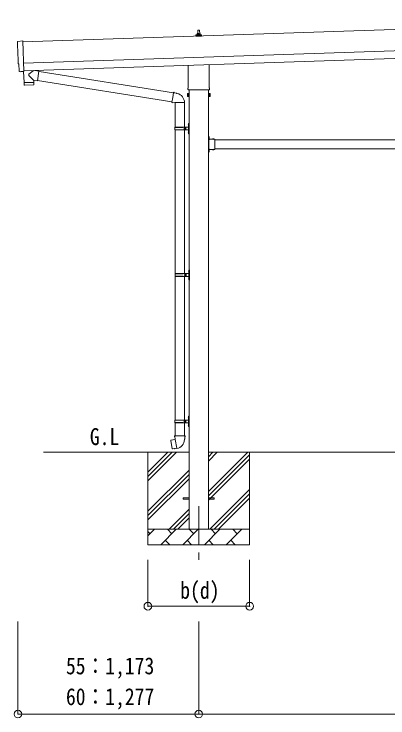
# Model space of a CAD drawing. Units: millimetres at full size, sheet at 1:50; details may follow other scales. Extents: x -14053 to 14053, y -9700 to 9700.
# Drawn here: x 3594 to 6018, y 1705 to 6273 of the extents above; entities that cross this region are included whole.
import ezdxf
from ezdxf.enums import TextEntityAlignment as Align

# ---------------------------------------------------------------- set-up
doc = ezdxf.new("R2010")
doc.units = ezdxf.units.MM
doc.header["$LTSCALE"] = 50
doc.header["$PDMODE"] = 32
doc.header["$PDSIZE"] = 50
doc.linetypes.add('CHAIN1', pattern=[8, 5, -1, 1, -1])
doc.linetypes.add('USER8', pattern=[4, 3, -1])
for name, color, linetype, lineweight in [('0-2_建具', 4, 'Continuous', 9), ('0-3_階段', 7, 'CHAIN1', 9), ('0-4_設備', 7, 'Continuous', 9), ('0-7_ハッチ', 7, 'Continuous', 9), ('0-8_外構', 6, 'Continuous', 9), ('0-9_敷地', 7, 'Continuous', 9)]:
    doc.layers.add(name, color=color, linetype=linetype, lineweight=lineweight)
doc.styles.add('ＭＳ ゴシック', font='')
doc.styles.get('ＭＳ ゴシック').set_extended_font_data('MS Gothic')

msp = doc.modelspace()

# ---------------------------------------------------------------- linework, layer by layer
at = {"layer": '0-2_建具'}
for p, q in [((9032.91, 6272.51), (3649.9, 6093.08)), ((4785.55, 6143.69), (4786.27, 6167.22)), ((4787.27, 6168.19), (4795.82, 6168.19)), ((4796.82, 6167.22), (4797.55, 6143.69)), ((3654.56, 5953.16), (9037.57, 6132.59)), ((4773.3, 6128.19), (4773.3, 6135.91)), ((4809.8, 6128.19), (4773.3, 6128.19)), ((4773.68, 6136.69), (4809.41, 6136.69)), ((4774.06, 6136.88), (4780.78, 6138.51)), ((4781.16, 6138.69), (4801.93, 6138.69)), ((4781.55, 6139.48), (4781.55, 6143.69)), ((4782.55, 6143.69), (4800.55, 6143.69)), ((4801.55, 6139.48), (4801.55, 6143.69)), ((4809.03, 6136.88), (4802.31, 6138.51)), ((4809.8, 6128.19), (4809.8, 6135.91)), ((3656.23, 5903.19), (9039.24, 6082.62)), ((4723.25, 5794.2), (4723.25, 5938.65)), ((4859.85, 5943.21), (4859.85, 5794.2)), ((3636.73, 5898.76), (3629.81, 5898.9)), ((3656.32, 5900.42), (3656.36, 5899.42)), ((4717.55, 5755.93), (4718.3, 5757.25)), ((4717.55, 5755.93), (4717.55, 5738.93)), ((4721.55, 5785.43), (4721.55, 5790.93)), ((4859.48, 5781.93), (4723.61, 5781.93)), ((4729.05, 5781.93), (4729.05, 2929.43)), ((4854.05, 2929.43), (4854.05, 5781.93)), ((4861.55, 5790.93), (4861.55, 5785.43)), ((4865.55, 5755.93), (4864.79, 5757.25)), ((4865.55, 5755.93), (4865.55, 5738.93)), ((4717.55, 5738.93), (4718.3, 5737.62)), ((4724.55, 5752.34), (4718.3, 5752.34)), ((4724.55, 5742.52), (4718.3, 5742.52)), ((4724.55, 5737.62), (4718.3, 5737.62)), ((4727.05, 5738.23), (4724.55, 5738.23)), ((4856.05, 5738.23), (4858.55, 5738.23)), ((4858.55, 5752.34), (4864.79, 5752.34)), ((4858.55, 5742.52), (4864.79, 5742.52)), ((4858.55, 5737.62), (4864.79, 5737.62)), ((4865.55, 5738.93), (4864.79, 5737.62)), ((4856.05, 5480.43), (4854.05, 5480.43)), ((4854.05, 5480.43), (4854.05, 5460.43)), ((4854.05, 5473.43), (4856.05, 5473.43)), ((4854.05, 5467.43), (4856.05, 5467.43)), ((4856.05, 5480.43), (4856.05, 5460.43)), ((4856.55, 5476.33), (4856.05, 5476.33)), ((4856.05, 5476.33), (4856.05, 5464.53)), ((4896.05, 5460.43), (4856.05, 5460.43)), ((4856.05, 5456.43), (4856.05, 5398.43)), ((4892.95, 5460.43), (4881.15, 5460.43)), ((4892.95, 5460.94), (4892.95, 5460.43)), ((4896.05, 5460.43), (4896.05, 5394.43)), ((4896.05, 5457.43), (7787.05, 5457.43)), ((4854.05, 5394.43), (4854.05, 5374.43)), ((4860.05, 5397.43), (4854.55, 5397.43)), ((4856.05, 5396.43), (4860.05, 5396.43)), ((4856.05, 5394.43), (4856.05, 5374.43)), ((4896.05, 5394.43), (4856.05, 5394.43)), ((4856.55, 5390.33), (4856.05, 5390.33)), ((4856.05, 5390.33), (4856.05, 5378.53)), ((4892.95, 5394.43), (4881.15, 5394.43)), ((4892.95, 5393.92), (4892.95, 5394.43)), ((4896.05, 5397.43), (7787.05, 5397.43)), ((4854.05, 5387.43), (4856.05, 5387.43)), ((4854.05, 5381.43), (4856.05, 5381.43)), ((4856.05, 5374.43), (4854.05, 5374.43)), ((4691.55, 3133.93), (4729.05, 3133.93)), ((4691.55, 3124.93), (4691.55, 3133.93)), ((4691.55, 3124.93), (4729.05, 3124.93)), ((4854.05, 3133.93), (4891.55, 3133.93)), ((4854.05, 3124.93), (4891.55, 3124.93)), ((4891.55, 3124.93), (4891.55, 3133.93))]:
    msp.add_line(p, q, dxfattribs=at)
for points in [[(3618.23, 6095.46), (3649.73, 6098.16), (3656.32, 5900.42)], [(3626.87, 5901.79), (3625.3, 5948.79), (3624.7, 5948.77)], [(3637.47, 5899.06), (3638.11, 5899.72), (3656.36, 5899.42)], [(4724.55, 5737.62), (4724.55, 5757.25), (4718.3, 5757.25)], [(4724.55, 5738.23), (4724.55, 5756.63), (4727.05, 5756.63)], [(4858.55, 5738.23), (4858.55, 5756.63), (4856.05, 5756.63)], [(4858.55, 5737.62), (4858.55, 5757.25), (4864.79, 5757.25)], [(4860.05, 5457.43), (4854.55, 5457.43), (4854.55, 5397.43)], [(4856.55, 5476.33), (4856.55, 5464.53), (4856.05, 5464.53)], [(4856.05, 5456.43), (4860.05, 5456.43), (4860.05, 5458.43), (4856.05, 5458.43)], [(4892.95, 5460.94), (4881.15, 5460.94), (4881.15, 5460.43)], [(4856.05, 5398.43), (4860.05, 5398.43), (4860.05, 5396.43)], [(4856.55, 5390.33), (4856.55, 5378.53), (4856.05, 5378.53)], [(4892.95, 5393.92), (4881.15, 5393.92), (4881.15, 5394.43)]]:
    msp.add_lwpolyline(points, dxfattribs=at)
for points in [[(4727.05, 5736.93), (4727.05, 5757.93), (4729.05, 5757.93), (4729.05, 5736.93)], [(4856.05, 5736.93), (4856.05, 5757.93), (4854.05, 5757.93), (4854.05, 5736.93)]]:
    msp.add_lwpolyline(points, close=True, dxfattribs=at)
at = {"layer": '0-2_建具', "linetype": 'USER8'}
for points in [[(4858.66, 5472.93), (4855.88, 5471.58), (4855.27, 5470.43)], [(4858.66, 5467.93), (4855.88, 5469.29), (4855.27, 5470.43)], [(4884.55, 5463.04), (4885.9, 5460.27), (4887.05, 5459.66)], [(4889.55, 5463.04), (4888.19, 5460.27), (4887.05, 5459.66)], [(4884.55, 5391.82), (4885.9, 5394.6), (4887.05, 5395.21)], [(4889.55, 5391.82), (4888.19, 5394.6), (4887.05, 5395.21)], [(4858.66, 5386.93), (4855.88, 5385.58), (4855.27, 5384.43)], [(4858.66, 5381.93), (4855.88, 5383.29), (4855.27, 5384.43)]]:
    msp.add_lwpolyline(points, dxfattribs=at)
at = {"layer": '0-2_建具'}
for centre, radius, start, end in [((4787.27, 6167.19), 1, 90, 178.60509), ((4795.82, 6167.19), 1, 1.39491, 90), ((4774.3, 6135.91), 1, 103.62699, 180), ((4780.55, 6139.48), 1, 283.62699, 0), ((4785.63, 6143.06), 4.13, 90, 171.17633), ((4782.55, 6142.69), 1, 90, 180), ((4794.88, 6143.69), 4.83, 133.60282, 180), ((4788.21, 6143.69), 4.83, 0, 46.39718), ((4797.46, 6143.06), 4.13, 8.82367, 90), ((4800.55, 6142.69), 1, 0, 90), ((4802.55, 6139.48), 1, 180, 256.37301), ((4808.8, 6135.91), 1, 0, 76.37301), ((4721.89, 5754.79), 4.34, 145.61575, 214.38425), ((4725.55, 5790.93), 4, 125.09963, 180), ((4725.55, 5785.43), 4, 180, 194.47751), ((4725.55, 5785.43), 4, 194.47751, 241.04498), ((4857.55, 5785.43), 4, 298.95502, 345.52249), ((4857.55, 5790.93), 4, 0, 54.90037), ((4857.55, 5785.43), 4, 345.52249, 0), ((4861.2, 5754.79), 4.34, 325.61575, 34.38425), ((4733.79, 5747.43), 16.24, 162.41205, 197.58795), ((4721.89, 5740.07), 4.34, 145.61575, 214.38425), ((4849.3, 5747.43), 16.24, 342.41205, 17.58795), ((4861.2, 5740.07), 4.34, 325.61575, 34.38425), ((4856.05, 5460.43), 2, 180, 270), ((4850.81, 5470.43), 8.23, 314.2189, 45.7811), ((4887.05, 5455.2), 8.23, 44.2189, 135.7811), ((4856.05, 5394.43), 2, 90, 180), ((4850.81, 5384.43), 8.23, 314.2189, 45.7811), ((4887.05, 5399.66), 8.23, 224.2189, 315.7811)]:
    msp.add_arc(centre, radius, start, end, dxfattribs=at)
for centre, major_axis, ratio, start_param, end_param in [((3618.49, 6092.47), (-3, -0.1), 0.99863, 4.7647489, 6.2979817), ((-1142.38, 5863.31), (4760.73, 158.69), 0.99863, 6.2686928, 6.2979817), ((3624.56, 5953.17), (-4.4, -0.15), 0.99863, 6.2686928, 7.8539816), ((3629.87, 5901.9), (-2.11, -2.14), 0.9974, 5.5252311, 7.0411395), ((3636.76, 5899.76), (-0.704, -0.714), 0.9974, 0.7579542, 1.5707963)]:
    msp.add_ellipse(centre, major_axis=major_axis, ratio=ratio, start_param=start_param, end_param=end_param, dxfattribs=at)
at = {"layer": '0-3_階段'}
msp.add_line((4791.55, 3079.43), (4791.55, 2730.43), dxfattribs=at)
at = {"layer": '0-4_設備'}
for p, q in [((4729.05, 3429.43), (3784.89, 3429.43)), ((4461.55, 3429.43), (4461.55, 2829.43)), ((4461.55, 3244.38), (4646.6, 3429.43)), ((4461.55, 3272.67), (4618.31, 3429.43)), ((4461.55, 3300.95), (4590.03, 3429.43)), ((7829.05, 3429.43), (4854.05, 3429.43)), ((4854.05, 3174.33), (5109.14, 3429.43)), ((4854.05, 3372.32), (4911.15, 3429.43)), ((4854.05, 3400.61), (4882.87, 3429.43)), ((5121.55, 3429.43), (5121.55, 2829.43)), ((4854.05, 3146.05), (5121.55, 3413.55)), ((4854.05, 3117.76), (5121.55, 3385.26)), ((4461.55, 3046.39), (4729.05, 3313.89)), ((4461.55, 3018.11), (4729.05, 3285.61)), ((4461.55, 2989.82), (4729.05, 3257.32)), ((4863.7, 2929.43), (5121.55, 3187.28)), ((4891.99, 2929.43), (5121.55, 3158.99)), ((4920.27, 2929.43), (5121.55, 3130.71)), ((4599.14, 2929.43), (4729.05, 3059.33)), ((4627.43, 2929.43), (4729.05, 3031.05)), ((4655.71, 2929.43), (4729.05, 3002.76)), ((4461.55, 2929.43), (5121.55, 2929.43)), ((4461.55, 2886.54), (4504.44, 2929.43)), ((4545.86, 2829.43), (4645.86, 2929.43)), ((4617.31, 2900.88), (4588.75, 2929.43)), ((4687.28, 2829.43), (4787.28, 2929.43)), ((4758.73, 2900.88), (4730.17, 2929.43)), ((4828.7, 2829.43), (4928.7, 2929.43)), ((4900.15, 2900.88), (4871.6, 2929.43)), ((4970.12, 2829.43), (5070.12, 2929.43)), ((5041.57, 2900.88), (5013.02, 2929.43)), ((5118.26, 2929.43), (5121.55, 2932.72)), ((4475.89, 2900.88), (4461.55, 2915.22)), ((4574.41, 2857.99), (4602.97, 2829.43)), ((4715.83, 2857.99), (4744.39, 2829.43)), ((4857.26, 2857.99), (4885.81, 2829.43)), ((4998.68, 2857.99), (5027.23, 2829.43)), ((5121.55, 2829.43), (4461.55, 2829.43))]:
    msp.add_line(p, q, dxfattribs=at)
at = {"layer": '0-8_外構'}
for p, q in [((4461.55, 2430.43), (4461.55, 2730.43)), ((5121.55, 2430.43), (5121.55, 2730.43)), ((4461.55, 2430.43), (5121.55, 2430.43)), ((3618.9, 1730.43), (3618.9, 2330.43)), ((4791.55, 1730.43), (4791.55, 2330.43))]:
    msp.add_line(p, q, dxfattribs=at)
msp.add_lwpolyline([(3618.9, 1730.43), (4791.55, 1730.43), (7891.55, 1730.43), (9068.57, 1730.43)], dxfattribs=at)
for p in [(4461.55, 2430.43), (5121.55, 2430.43), (3618.9, 1730.43), (4791.55, 1730.43)]:
    msp.add_point(p, dxfattribs=at)
at = {"layer": '0-9_敷地'}
for p, q in [((3717.65, 5905.23), (3690.43, 5882.2)), ((3755.34, 5901.94), (3729.42, 5905.63)), ((3755.34, 5901.94), (3746.37, 5838.88)), ((3755.57, 5900.03), (4627.68, 5761.18)), ((3721.89, 5842.36), (3690.4, 5874.87)), ((3658.36, 5827.21), (3659.02, 5814.18)), ((3719.63, 5813.25), (3662.12, 5811.33)), ((3662.83, 5828.36), (3662.88, 5827.36)), ((3717.8, 5830.2), (3717.81, 5829.2)), ((3721.89, 5842.36), (3746.37, 5838.88)), ((3721.89, 5842.36), (3722.29, 5830.35)), ((3746.14, 5840.78), (4617.25, 5702.09)), ((4628, 5763), (4622.46, 5731.63)), ((4628, 5763), (4629.14, 5764.98)), ((4629.14, 5764.98), (4632.7, 5764.35)), ((4632.7, 5764.35), (4633.12, 5762.01)), ((4647.63, 5759.18), (4649.32, 5757.55)), ((4649.32, 5757.55), (4651.43, 5757.1)), ((4616.93, 5700.27), (4622.46, 5731.63)), ((4616.93, 5700.27), (4617.33, 5698.02)), ((4616.93, 5700.27), (4622.09, 5699.45)), ((4617.33, 5698.02), (4620.89, 5697.39)), ((4620.89, 5697.39), (4622.09, 5699.45)), ((4622.09, 5699.45), (4636.69, 5697.14)), ((4636.69, 5697.14), (4638.9, 5698.12)), ((4699.19, 5697.73), (4638.01, 5697.73)), ((4639.05, 5697.73), (4639.05, 5538.43)), ((4699.05, 5697.73), (4699.05, 5538.43)), ((4636.05, 5536.43), (4686.38, 5536.43)), ((4637.05, 5538.43), (4723.05, 5538.43)), ((4637.05, 5538.43), (4637.05, 5536.43)), ((4696.05, 5538.43), (4696.05, 5533.93)), ((4696.05, 5533.93), (4698.05, 5533.93)), ((4698.05, 5533.93), (4698.05, 5529.43)), ((4698.05, 5524.93), (4698.05, 5529.43)), ((4704.05, 5538.43), (4704.05, 5529.43)), ((4704.05, 5533.93), (4707.05, 5533.93)), ((4704.05, 5520.43), (4704.05, 5529.43)), ((4707.05, 5533.93), (4707.05, 5529.43)), ((4707.05, 5524.93), (4707.05, 5529.43)), ((4722.74, 5555.58), (4724.79, 5554.58)), ((4724.01, 5557.58), (4724.65, 5557.58)), ((4724.01, 5557.58), (4724.01, 5549.28)), ((4724.01, 5549.28), (4724.65, 5549.28)), ((4724.65, 5557.58), (4724.65, 5549.28)), ((4724.65, 5557.58), (4725.05, 5557.18)), ((4724.65, 5549.28), (4725.05, 5549.68)), ((4724.79, 5554.58), (4725.4, 5553.43)), ((4725.05, 5561.43), (4728.05, 5562.93)), ((4725.05, 5561.43), (4725.05, 5529.43)), ((4725.05, 5557.18), (4725.05, 5549.68)), ((4725.05, 5497.43), (4725.05, 5529.43)), ((4728.05, 5562.93), (4728.05, 5529.43)), ((4728.05, 5562.93), (4729.05, 5562.93)), ((4728.05, 5495.93), (4728.05, 5529.43)), ((4729.05, 5562.93), (4729.05, 5529.43)), ((4729.05, 5495.93), (4729.05, 5529.43)), ((4636.05, 5522.43), (4686.38, 5522.43)), ((4637.05, 5520.43), (4637.05, 5522.43)), ((4637.05, 5520.43), (4723.05, 5520.43)), ((4639.05, 5520.43), (4639.05, 4588.43)), ((4696.05, 5520.43), (4696.05, 5524.93)), ((4696.05, 5524.93), (4698.05, 5524.93)), ((4699.05, 5520.43), (4699.05, 4588.43)), ((4704.05, 5524.93), (4707.05, 5524.93)), ((4722.74, 5507.58), (4724.79, 5506.58)), ((4724.01, 5509.58), (4724.65, 5509.58)), ((4724.01, 5509.58), (4724.01, 5501.28)), ((4724.01, 5501.28), (4724.65, 5501.28)), ((4724.65, 5509.58), (4724.65, 5501.28)), ((4724.65, 5509.58), (4725.05, 5509.18)), ((4724.65, 5501.28), (4725.05, 5501.68)), ((4724.79, 5506.58), (4725.4, 5505.43)), ((4725.05, 5509.18), (4725.05, 5501.68)), ((4725.05, 5497.43), (4728.05, 5495.93)), ((4728.05, 5495.93), (4729.05, 5495.93)), ((4727.55, 4611.43), (4730.55, 4612.93)), ((4730.55, 4612.93), (4730.55, 4579.43)), ((4730.55, 4612.93), (4731.55, 4612.93)), ((4731.55, 4612.93), (4731.55, 4579.43)), ((4638.55, 4586.43), (4688.88, 4586.43)), ((4638.55, 4572.43), (4688.88, 4572.43)), ((4639.05, 4570.44), (4639.05, 3638.43)), ((4639.55, 4588.43), (4725.55, 4588.43)), ((4639.55, 4588.43), (4639.55, 4586.43)), ((4639.55, 4570.43), (4639.55, 4572.43)), ((4639.55, 4570.43), (4725.55, 4570.43)), ((4698.55, 4588.43), (4698.55, 4583.93)), ((4698.55, 4583.93), (4700.55, 4583.93)), ((4698.55, 4570.43), (4698.55, 4574.93)), ((4698.55, 4574.93), (4700.55, 4574.93)), ((4699.05, 4570.44), (4699.05, 3638.43)), ((4700.55, 4583.93), (4700.55, 4579.43)), ((4700.55, 4574.93), (4700.55, 4579.43)), ((4706.55, 4588.43), (4706.55, 4579.43)), ((4706.55, 4583.93), (4709.55, 4583.93)), ((4706.55, 4570.43), (4706.55, 4579.43)), ((4706.55, 4574.93), (4709.55, 4574.93)), ((4709.55, 4583.93), (4709.55, 4579.43)), ((4709.55, 4574.93), (4709.55, 4579.43)), ((4725.24, 4605.58), (4727.29, 4604.58)), ((4726.51, 4607.58), (4727.15, 4607.58)), ((4726.51, 4607.58), (4726.51, 4599.28)), ((4726.51, 4599.28), (4727.15, 4599.28)), ((4727.15, 4607.58), (4727.15, 4599.28)), ((4727.15, 4607.58), (4727.55, 4607.18)), ((4727.15, 4599.28), (4727.55, 4599.68)), ((4727.29, 4604.58), (4727.9, 4603.43)), ((4727.55, 4611.43), (4727.55, 4579.43)), ((4727.55, 4607.18), (4727.55, 4599.68)), ((4727.55, 4547.43), (4727.55, 4579.43)), ((4730.55, 4545.93), (4730.55, 4579.43)), ((4731.55, 4545.93), (4731.55, 4579.43)), ((4725.24, 4557.58), (4727.29, 4556.58)), ((4726.51, 4559.58), (4727.15, 4559.58)), ((4726.51, 4559.58), (4726.51, 4551.28)), ((4726.51, 4551.28), (4727.15, 4551.28)), ((4727.15, 4559.58), (4727.15, 4551.28)), ((4727.15, 4559.58), (4727.55, 4559.18)), ((4727.15, 4551.28), (4727.55, 4551.68)), ((4727.29, 4556.58), (4727.9, 4555.43)), ((4727.55, 4559.18), (4727.55, 4551.68)), ((4727.55, 4547.43), (4730.55, 4545.93)), ((4730.55, 4545.93), (4731.55, 4545.93)), ((4722.74, 3655.58), (4724.79, 3654.58)), ((4724.01, 3657.58), (4724.65, 3657.58)), ((4724.01, 3657.58), (4724.01, 3649.28)), ((4724.65, 3657.58), (4724.65, 3649.28)), ((4724.65, 3657.58), (4725.05, 3657.18)), ((4724.79, 3654.58), (4725.4, 3653.43)), ((4725.05, 3661.43), (4728.05, 3662.93)), ((4725.05, 3661.43), (4725.05, 3629.43)), ((4725.05, 3657.18), (4725.05, 3649.68)), ((4728.05, 3662.93), (4728.05, 3629.43)), ((4728.05, 3662.93), (4729.05, 3662.93)), ((4729.05, 3662.93), (4729.05, 3629.43)), ((4636.05, 3636.43), (4686.38, 3636.43)), ((4636.05, 3622.43), (4686.38, 3622.43)), ((4637.05, 3638.43), (4723.05, 3638.43)), ((4637.05, 3638.43), (4637.05, 3636.43)), ((4637.05, 3620.43), (4637.05, 3622.43)), ((4637.05, 3620.43), (4723.05, 3620.43)), ((4639.05, 3620.43), (4639.05, 3535.51)), ((4696.05, 3638.43), (4696.05, 3633.93)), ((4696.05, 3633.93), (4698.05, 3633.93)), ((4696.05, 3620.43), (4696.05, 3624.93)), ((4696.05, 3624.93), (4698.05, 3624.93)), ((4698.05, 3633.93), (4698.05, 3629.43)), ((4698.05, 3624.93), (4698.05, 3629.43)), ((4699.05, 3620.43), (4699.05, 3535.51)), ((4704.05, 3638.43), (4704.05, 3629.43)), ((4704.05, 3633.93), (4707.05, 3633.93)), ((4704.05, 3620.43), (4704.05, 3629.43)), ((4704.05, 3624.93), (4707.05, 3624.93)), ((4707.05, 3633.93), (4707.05, 3629.43)), ((4707.05, 3624.93), (4707.05, 3629.43)), ((4724.01, 3649.28), (4724.65, 3649.28)), ((4724.01, 3609.58), (4724.65, 3609.58)), ((4724.01, 3609.58), (4724.01, 3601.28)), ((4724.65, 3649.28), (4725.05, 3649.68)), ((4724.65, 3609.58), (4724.65, 3601.28)), ((4724.65, 3609.58), (4725.05, 3609.18)), ((4725.05, 3597.43), (4725.05, 3629.43)), ((4725.05, 3609.18), (4725.05, 3601.68)), ((4728.05, 3595.93), (4728.05, 3629.43)), ((4729.05, 3595.93), (4729.05, 3629.43)), ((4722.74, 3607.58), (4724.79, 3606.58)), ((4724.01, 3601.28), (4724.65, 3601.28)), ((4724.65, 3601.28), (4725.05, 3601.68)), ((4724.79, 3606.58), (4725.4, 3605.43)), ((4725.05, 3597.43), (4728.05, 3595.93)), ((4728.05, 3595.93), (4729.05, 3595.93)), ((4637.2, 3535.51), (4635.05, 3534.72)), ((4635.05, 3534.72), (4635.05, 3531.11)), ((4635.05, 3531.11), (4637.29, 3530.29)), ((4637.2, 3535.51), (4669.05, 3535.51)), ((4637.2, 3535.51), (4637.29, 3530.29)), ((4637.29, 3530.29), (4637.54, 3515.51)), ((4700.9, 3535.51), (4669.05, 3535.51)), ((4703.05, 3531.11), (4700.8, 3530.29)), ((4700.9, 3535.51), (4703.05, 3534.72)), ((4703.05, 3534.72), (4703.05, 3531.11)), ((4610.59, 3507.05), (4609.78, 3505.88)), ((4609.78, 3505.88), (4619.4, 3451.33)), ((4638.45, 3512.3), (4610.59, 3507.05)), ((4623.33, 3509.66), (4623.12, 3509.41)), ((4637.54, 3515.51), (4638.9, 3513.51)), ((4648.81, 3455.01), (4638.67, 3512.48)), ((4638.7, 3513.3), (4638.7, 3512.6)), ((4638.9, 3513.51), (4638.86, 3513.5)), ((4699.23, 3513.56), (4699.16, 3511.4)), ((4700.55, 3515.51), (4699.23, 3513.56)), ((4633.42, 3452.41), (4633.14, 3452.57)), ((4649.11, 3454.24), (4648.87, 3454.91))]:
    msp.add_line(p, q, dxfattribs=at)
for points in [[(3655.96, 5899.42), (3658.33, 5828.21), (3722.29, 5830.35)], [(3722.53, 5816.29), (3722.33, 5829.35), (3658.36, 5827.21)], [(4628, 5763), (4633.12, 5762.01), (4647.63, 5759.18)], [(4722.74, 5551.28), (4724.79, 5552.28), (4725.4, 5553.43)], [(4722.74, 5503.28), (4724.79, 5504.28), (4725.4, 5505.43)], [(4725.24, 4601.28), (4727.29, 4602.28), (4727.9, 4603.43)], [(4725.24, 4553.28), (4727.29, 4554.28), (4727.9, 4555.43)], [(4722.74, 3651.28), (4724.79, 3652.28), (4725.4, 3653.43)], [(4722.74, 3603.28), (4724.79, 3604.28), (4725.4, 3605.43)], [(4700.9, 3535.51), (4700.8, 3530.29), (4700.55, 3515.51)], [(4625.57, 3509.88), (4625.29, 3510.03), (4623.33, 3509.66)], [(4648.54, 3455.1), (4620.56, 3450.5), (4619.4, 3451.33)], [(4635.61, 3452.98), (4635.39, 3452.74), (4633.42, 3452.41)]]:
    msp.add_lwpolyline(points, dxfattribs=at)
for centre, radius, start, end in [((3693.82, 5878.52), 5, 132.56466, 226.88314), ((3662.02, 5814.33), 3, 182.90915, 271.95747), ((3719.53, 5816.25), 3, 271.90915, 0.90915), ((4638.9, 5698.12), 60.3, 359.62495, 78), ((4684.8, 5529.43), 49.25, 171.82876, 180.00002), ((4684.8, 5529.43), 49.25, 180.00002, 188.17127), ((4686.38, 5538.43), 2, 270, 359.99998), ((4728.34, 5553.43), 6, 136.21765, 223.78235), ((4723.05, 5540.43), 2, 270, 359.99998), ((4686.38, 5520.43), 2, 0.00005, 90.00004), ((4728.34, 5505.43), 6, 136.21765, 223.78235), ((4723.05, 5518.43), 2, 0.00005, 90.00004), ((4687.3, 4579.43), 49.25, 171.82876, 180.00002), ((4687.3, 4579.43), 49.25, 180.00002, 188.17127), ((4688.88, 4588.43), 2, 270, 359.99998), ((4688.88, 4570.43), 2, 0.00005, 90.00004), ((4730.84, 4603.43), 6, 136.21765, 223.78235), ((4725.55, 4590.43), 2, 270, 359.99998), ((4725.55, 4568.43), 2, 0.00005, 90.00004), ((4730.84, 4555.43), 6, 136.21765, 223.78235), ((4728.34, 3653.43), 6, 136.21765, 223.78235), ((4684.8, 3629.43), 49.25, 171.82876, 180.00002), ((4684.8, 3629.43), 49.25, 180.00002, 188.17127), ((4686.38, 3638.43), 2, 270, 359.99998), ((4686.38, 3620.43), 2, 0.00005, 90.00004), ((4728.34, 3605.43), 6, 136.21765, 223.78235), ((4723.05, 3640.43), 2, 270, 359.99998), ((4723.05, 3618.43), 2, 0.00005, 90.00004), ((4638.4, 3512.6), 0.3, 280.66842, 0), ((4638.9, 3513.3), 0.2, 100, 180), ((4638.9, 3513.51), 60.3, 279.96938, 358), ((4648.59, 3454.8), 0.3, 20, 99.33158), ((4649.3, 3454.31), 0.2, 200, 279.96938)]:
    msp.add_arc(centre, radius, start, end, dxfattribs=at)

# ---------------------------------------------------------------- texts
at = {"layer": '0-7_ハッチ', "style": 'ＭＳ ゴシック', "width": 0.85}
msp.add_text('G.L', height=110, dxfattribs=at).set_placement((4085.05, 3442.88), align=Align.BOTTOM_LEFT)
at = {"layer": '0-8_外構', "color": 7, "style": 'ＭＳ ゴシック', "width": 0.85}
for s, p in [('b(d)', (4671.55, 2445.43)), ('55：1,173', (3930.22, 1955.43)), ('60：1,277', (3930.22, 1755.43))]:
    msp.add_text(s, height=110, dxfattribs=at).set_placement(p, align=Align.BOTTOM_LEFT)

doc.saveas('drawing.dxf')
